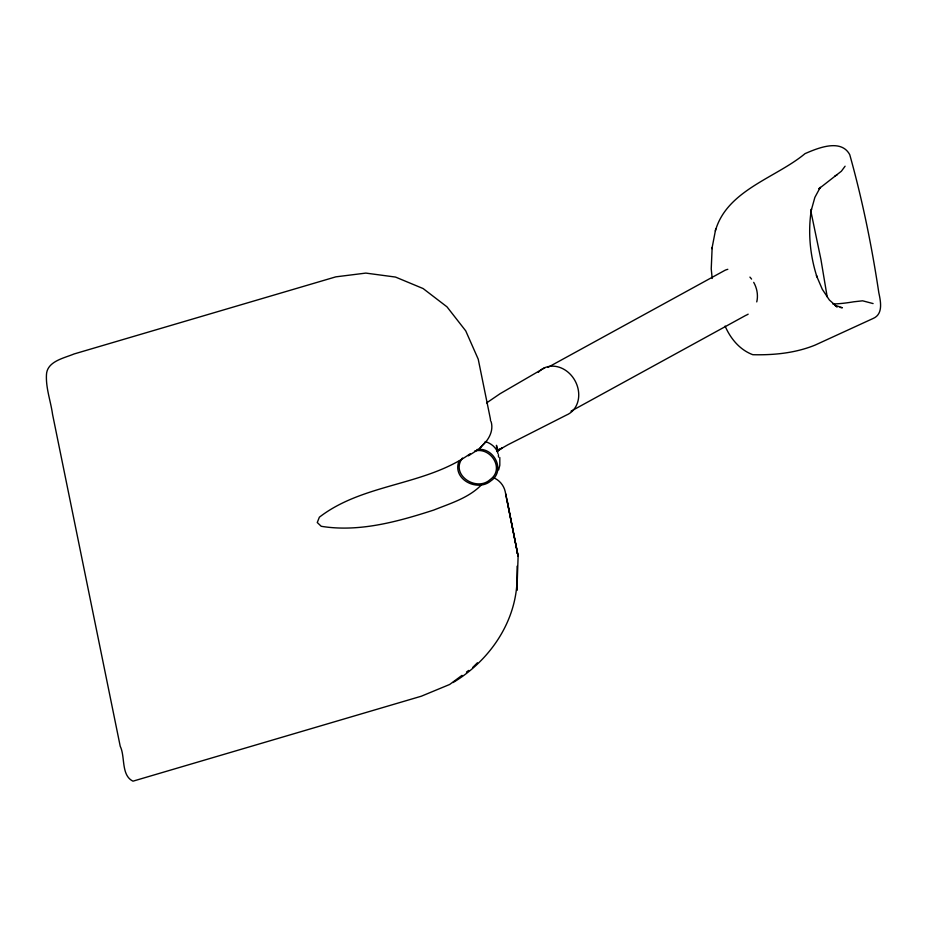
<?xml version="1.0" encoding="UTF-8"?>
<svg xmlns="http://www.w3.org/2000/svg" width="927" height="927" viewBox="0 0 927 927"><rect width="100%" height="100%" fill="white"/><g stroke="black" fill="none" stroke-linecap="round" stroke-linejoin="round"><path stroke-width="1.39" d="M516.988 582.26C514.96 624.022 488.425 661.472 453.025 682.562M517.115 566.188L516.93 590.337L518.123 556.27L505.192 491.519A20.243 19.896 -16.7 0 0 493.28 477.59M517.208 553.396L517.231 550.557M712.156 247.451L711.229 268.923L712.203 278.482M715.343 230.974C726.722 190.197 775.887 177.914 805.042 153.627C817.962 148.03 841.067 138.413 849.758 154.705C862.446 200.012 871.809 246.223 878.819 292.735C880.638 301.252 883.419 314.079 873.176 318.448L815.181 345.064C795.482 353.083 773.894 355.226 752.817 354.705C739.734 349.838 730.522 338.575 725.099 326.084M711.924 248.691L715.737 228.923M458.923 461.298C451.924 479.363 477.614 492.33 490.904 480.846C506.13 470.557 493.859 446.721 476.93 449.56M498.668 469.885L499.815 465.273L499.804 457.498M462.492 458.031C449.85 474.566 476.258 492.156 490.001 479.699C505.134 469.236 490.823 446.582 474.589 451.09M482.677 445.134C489.132 439.259 493.72 430.476 491.113 421.623M477.428 662.77L472.747 667.428M497.243 451.287L499.039 449.247L497.162 451.194M482.028 445.829L479.421 448.738L485.377 442.109M818.935 188.702L820.314 187.312L814.868 197.381L811.171 210.649L811.461 209.004C807.741 231.704 809.955 255.099 816.965 276.953L816.432 275.597L822.307 289.317L829.387 300.024L837.208 306.964L834.648 305.18L842.376 307.752L840.186 307.451M845.088 166.211L841.392 171.205L819.178 188.563M470.209 453.72C424.995 485.98 363.43 483.176 319.375 517.196L317.254 522.515L321.229 526.293C359.062 532.48 397.903 521.634 433.836 510.035C450.371 503.384 468.761 497.984 481.472 484.833L480.105 484.856M497.278 451.6L502.272 447.764L497.683 450.592L507.845 444.809L566.467 415.053A26.06 22.039 61.3 0 0 573.778 378.656A26.06 22.039 61.3 0 0 538.367 372.26M461.982 675.377L449.688 684.462L421.322 696.212L132.978 781.171C120.881 775.32 125.365 756.641 120.232 746.305L52.549 414.323C50.718 401.148 45.771 388.204 46.454 374.798C46.929 361.298 64.033 358.181 73.963 353.998L335.829 276.849L365.829 273.094L395.516 277.069L423.118 288.552L446.999 306.849L465.736 330.869L478.228 359.189L490.256 418.239A20.243 19.896 -16.7 0 1 490.545 420.754M466.455 672.075L468.691 670.43M486.571 402.932L500.059 393.732L544.96 367.637M478.68 449.259L468.355 455.852M547.984 367.335L725.192 270.186A24.867 21.031 61.3 0 1 727.811 269.317M571.032 411.182L745.714 315.412A24.867 21.031 61.3 0 0 748.159 314.16M834.903 175.979L836.965 174.983M873.095 303.569L862.62 300.812L853.744 301.796A25.411 3.279 -9.6 0 1 832.759 303.905M485.273 441.588C491.09 443.315 496.466 447.579 498.008 453.627M497.822 450.348L496.466 445.319L496.675 449.085M810.847 211.113L820.951 259.572L827.174 296.837M505.655 493.732L518.123 556.27L506.965 499.386M498.413 454.728L498.529 457.081M749.92 277.115A24.867 21.031 61.3 0 1 751.565 279.097M753.709 282.353A24.867 21.031 61.3 0 1 756.756 301.901"/></g></svg>
